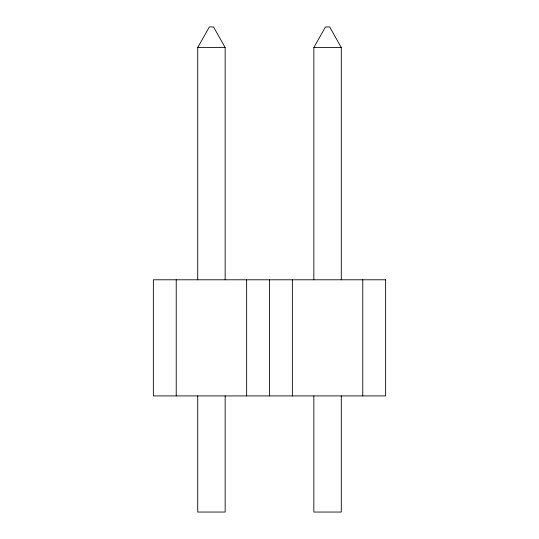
<?xml version="1.0" encoding="UTF-8"?>
<svg xmlns="http://www.w3.org/2000/svg" width="539" height="539" viewBox="0 0 539 539"><rect width="100%" height="100%" fill="white"/><g stroke="black" fill="none" stroke-linecap="round" stroke-linejoin="round"><path stroke-width="0.81" d="M197.719 279.788L197.719 47.526L209.334 26.95L213.538 26.95L225.154 47.526L225.154 279.788M313.846 279.788L313.846 47.526L325.462 26.95L329.666 26.95L341.281 47.526L341.281 279.788M197.719 47.526L225.154 47.526M313.846 47.526L341.281 47.526M362.774 279.788L362.774 395.916M341.281 395.916L341.281 512.05L313.846 512.05L313.846 395.916M292.36 279.788L292.36 395.916M269.5 279.788L269.5 395.916M246.64 279.788L246.64 395.916M225.154 395.916L225.154 512.05L197.719 512.05L197.719 395.916M176.226 279.788L176.226 395.916M385.634 279.788L153.366 279.788L153.366 395.916L385.634 395.916L385.634 279.788"/></g></svg>
